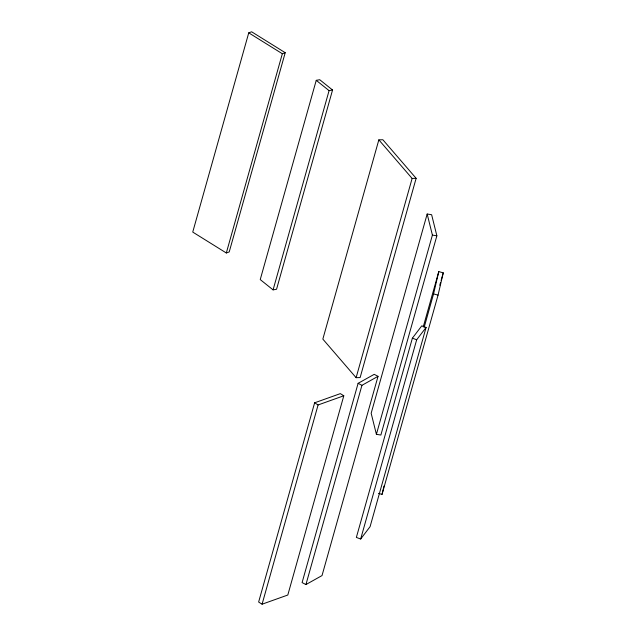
<?xml version="1.0" encoding="UTF-8"?>
<svg xmlns="http://www.w3.org/2000/svg" width="636" height="636" viewBox="0 0 636 636"><rect width="100%" height="100%" fill="white"/><g stroke="black" fill="none" stroke-linecap="round" stroke-linejoin="round"><path stroke-width="0.95" d="M378.46 493.401L382.045 494.371L384.001 486.015M424.188 327.278L433.569 293.911L438.776 271.62L443.26 272.836L438.053 295.128L382.045 494.371M248.748 32.834L192.74 232.076L226.321 252.977L229.214 251.943L285.214 52.701L251.641 31.8L248.748 32.834L282.328 53.734L285.214 52.701M226.321 252.977L282.328 53.734M316.243 80.335L260.235 279.578L273.083 289.873L276.557 289.253L332.556 90.01L319.717 79.715L316.243 80.335L329.082 90.63L332.556 90.01M273.083 289.873L329.082 90.63M378.841 139.856L322.842 339.107L356.112 377.681L360.127 377.569L416.135 178.326L382.856 139.745L378.841 139.856L412.12 178.438L416.135 178.326M314.629 402.803L258.629 602.046L262.088 604.2L287.806 595.026L343.806 395.775L340.347 393.628L314.629 402.803L318.087 404.957L343.806 395.775M262.088 604.2L318.087 404.957M356.112 377.681L412.12 178.438M358.1 383.333L302.1 582.576L305.932 584.563L322.023 575.572L378.03 376.329L374.199 374.342L358.1 383.333L361.94 385.321L378.03 376.329M305.932 584.563L361.94 385.321M427.169 214.014L371.162 413.265L376.393 434.332L380.869 435.04L436.868 235.797L431.637 214.73L427.169 214.014L432.401 235.089L376.393 434.332M412.374 338.177L356.367 537.42L360.668 539.018L370.08 526.672L426.088 327.429L421.787 325.831L412.374 338.177L416.675 339.775L426.088 327.429M360.668 539.018L416.675 339.775M423.234 326.912L438.776 271.62M439.778 285.23L440.581 282.368M441.114 280.468L443.26 272.836M432.401 235.089L436.868 235.797M433.569 293.911L438.053 295.128"/></g></svg>
